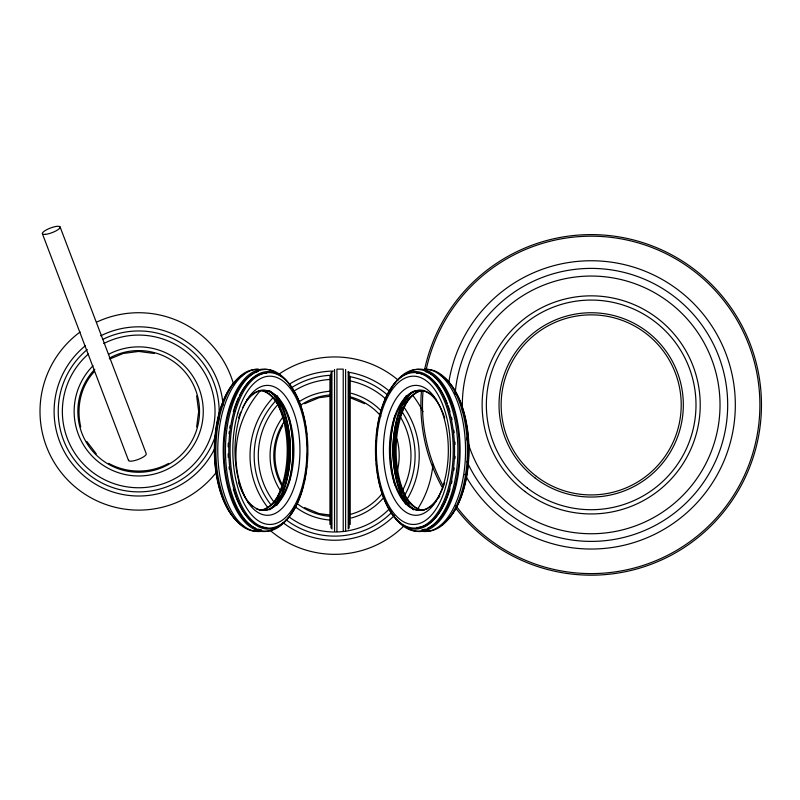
<?xml version="1.0" encoding="UTF-8"?>
<svg xmlns="http://www.w3.org/2000/svg" width="800" height="800" viewBox="0 0 800 800"><rect width="100%" height="100%" fill="white"/><g stroke="black" fill="none" stroke-linecap="round" stroke-linejoin="round"><path stroke-width="1.2" d="M196.64 426.94L198.68 411.42L196.64 395.89M282.68 425.65C272.72 443.73 272.25 466.35 282.22 484.53M94.08 371.87C80.52 386.47 76.17 407.79 80.76 426.94M109.82 359.01L123.17 353.48L138.7 351.43L154.22 353.48M304.64 403.7L319.1 397.7L329.85 396.29M168.69 463.37C150.22 473.62 127.17 473.62 108.7 463.37M329.85 515L319.1 513.59L304.64 507.6M350.16 397.7L364.62 403.7M86.75 441.41L96.28 453.83M60.11 226.98L146.26 453.77A9.48 2.45 -20.8 0 1 137.1 459.84A9.48 2.45 -20.8 0 1 128.61 459.79M42.39 233.71L128.54 460.5M350.22 376.21L350.22 524.46M349.16 372.58L349.16 528.09M348.22 371.61L348.22 529.06M345.61 369.46L345.61 531.21M343.23 531.54L343.23 369.13L336.93 369.13L336.93 531.54M334.55 369.46L334.55 531.21M331.94 371.61L331.94 529.06M331 372.58L331 528.09M329.94 376.21L329.94 524.46M109.34 358.14A60.83 60.83 0 0 1 199.33 406.52A60.83 60.83 0 0 1 118.27 468.72A60.83 60.83 0 0 1 94.83 369.27M108.52 354.35A64.55 64.55 0 0 1 203.13 407.39A64.55 64.55 0 0 1 115.87 471.8A64.55 64.55 0 0 1 93.05 365.77M103.8 343.52A76.34 76.34 0 0 1 214.99 408.9A76.34 76.34 0 0 1 108.35 481.47A76.34 76.34 0 0 1 88.35 354.04M215.75 434.61A80.47 80.47 0 0 1 94.27 478.5A80.47 80.47 0 0 1 87.28 349.52M102.81 339.4A80.47 80.47 0 0 1 218.21 423.77M215.36 447.19A84.6 84.6 0 0 1 86.71 478.15A84.6 84.6 0 0 1 85.26 345.84M100.71 335.83A84.6 84.6 0 0 1 223.07 405.29M216.62 471.99A98.7 98.7 0 0 1 68.04 480.33A98.7 98.7 0 0 1 80.1 332M96.97 321.98A98.7 98.7 0 0 1 233.71 384.7M273.82 397.78A64.95 32.48 -90 0 1 277.7 496.26M277.09 497.44A64.95 32.48 -90 0 1 273.82 502.89M256.31 531.21A80.88 40.44 90 0 1 215.89 447.99A80.88 40.44 90 0 1 258.65 369.59M303.45 485.18A78.73 39.36 90 0 1 240.97 507.27A78.73 39.36 90 0 1 249.13 381.41A78.73 39.36 90 0 1 306.73 434.66M307.14 439.46A78.73 39.36 90 0 1 307.47 446.72M307.5 452.74A78.73 39.36 90 0 1 307.14 461.22M306.73 466.01A78.73 39.36 90 0 1 304 482.84M236.49 520.5A77.75 38.88 -90 0 1 214.48 444.22A77.75 38.88 -90 0 1 242.2 375.78M243.86 526.38A78.73 39.36 -90 0 1 214.68 450.34A78.73 39.36 -90 0 1 243.86 374.29M242.65 407.89A60.02 30.01 90 0 1 286.55 411.03A60.02 30.01 90 0 1 281.85 498.39A60.02 30.01 90 0 1 238.62 482.77M238.62 417.9A60.02 30.01 90 0 1 240.73 412.11M248.9 397.4A60.02 30.01 90 0 1 292.8 442.36A60.02 30.01 90 0 1 256.37 508.85M252.49 506.52A60.02 30.01 90 0 1 248.05 502.32M246.72 399.98A60.02 30.01 90 0 1 248.05 398.35M260.72 531.4A81.2 40.6 -90 0 1 217.79 452.69A81.2 40.6 -90 0 1 258.37 369.13M274.34 528.77A81.2 40.6 90 0 1 223.23 451.51A81.2 40.6 90 0 1 273.2 371.32M288.18 517.82A80.88 40.44 -90 0 1 235.44 503.55A80.88 40.44 -90 0 1 235.44 397.12A80.88 40.44 -90 0 1 288.18 382.85M289.52 384.71A80.88 40.44 -90 0 1 291.47 387.7M292.72 389.81A80.88 40.44 -90 0 1 294.49 393.15M294.49 507.52A80.88 40.44 -90 0 1 289.52 515.97M425.26 371.55A79.63 39.81 -90 0 1 459.29 448.01A79.63 39.81 -90 0 1 427.55 528.31M425.26 529.12A79.63 39.81 -90 0 1 421.79 529.83M441.12 375.78A77.75 38.88 90 0 1 468.84 444.22A77.75 38.88 90 0 1 446.83 520.5M377.31 428.73A78.73 39.36 -90 0 1 437.92 386.09A78.73 39.36 -90 0 1 437.92 514.58A78.73 39.36 -90 0 1 377.31 471.94M377.14 470.71A78.73 39.36 -90 0 1 376.37 463.62M376.1 460.01A78.73 39.36 -90 0 1 375.81 451.54M375.81 449.13A78.73 39.36 -90 0 1 376.1 440.66M376.48 435.85A78.73 39.36 -90 0 1 377.14 429.96M388.83 393.15A80.88 40.44 90 0 1 446.02 393.15A80.88 40.44 90 0 1 446.02 507.52A80.88 40.44 90 0 1 388.83 507.52M408.98 371.9A81.2 40.6 -90 0 1 460.09 450.34A81.2 40.6 -90 0 1 408.98 528.77M424.95 369.13A81.2 40.6 90 0 1 465.53 452.69A81.2 40.6 90 0 1 422.6 531.4M416.59 373.14A77.19 38.6 90 0 1 447.21 403.34M448.07 405.68A77.19 38.6 90 0 1 450.02 411.74M451.48 417.31A77.19 38.6 90 0 1 452 419.62M453.87 430.36A77.19 38.6 90 0 1 454.16 432.64M454.96 442.04A77.19 38.6 90 0 1 455.07 444.42M455.07 456.25A77.19 38.6 90 0 1 454.96 458.63M454.16 468.03A77.19 38.6 90 0 1 453.87 470.31M452 481.05A77.19 38.6 90 0 1 451.48 483.36M450.02 488.93A77.19 38.6 90 0 1 416.59 527.53M444.7 482.77A60.02 30.01 90 0 1 399.8 495.7A60.02 30.01 90 0 1 399.8 404.97A60.02 30.01 90 0 1 444.7 417.9M405.73 504.11A69.75 34.88 -90 0 1 406.38 395.51M413.53 509.84A64.8 32.4 -90 0 1 410.16 506.46M409.44 505.6A64.8 32.4 -90 0 1 403.45 496.16M402.01 493.08A64.8 32.4 -90 0 1 399.03 485.14M399.82 413.18A64.8 32.4 -90 0 1 402.01 407.59M403.45 404.51A64.8 32.4 -90 0 1 409.44 395.07M410.16 394.21A64.8 32.4 -90 0 1 412.67 391.61M424.67 369.59A80.88 40.44 -90 0 1 467.43 447.99A80.88 40.44 -90 0 1 427.01 531.21M439.46 374.29A78.73 39.36 90 0 1 468.63 449.31A78.73 39.36 90 0 1 440.44 525.83M394.85 484.97A73.74 36.87 90 0 1 394.85 415.7M423.06 510.32A60.02 30.01 90 0 1 394.17 451.46A60.02 30.01 90 0 1 421.94 390.48M428.03 508.31A60.02 30.01 -90 0 1 390.25 450.34A60.02 30.01 -90 0 1 428.03 392.36M428.97 392.89A60.02 30.01 -90 0 1 434.42 397.4M435.27 398.35A60.02 30.01 -90 0 1 436.6 399.98M439.76 495.97A60.02 30.01 -90 0 1 438.53 497.96M436.6 500.69A60.02 30.01 -90 0 1 435.27 502.32M434.42 503.27A60.02 30.01 -90 0 1 429.9 507.18M414.14 509.5A62.48 31.24 -90 0 1 392.94 450.34A62.48 31.24 -90 0 1 414.14 391.17M409.5 502.89A64.95 32.48 90 0 1 406.23 497.44M405.62 496.26A64.95 32.48 90 0 1 405.62 404.41M406.23 403.23A64.95 32.48 90 0 1 409.5 397.78M423.88 510.32A60.02 30.01 90 0 1 394.98 451.46A60.02 30.01 90 0 1 422.76 390.48M384.33 496.84A64.55 64.55 0 0 1 351.34 518M329.82 520.02A64.55 64.55 0 0 1 294.38 506.11M279.96 489.98A64.55 64.55 0 0 1 282.69 417.32M298.28 402.3A64.55 64.55 0 0 1 329.82 391.27M351.34 393.29A64.55 64.55 0 0 1 380.28 410M396.98 438.94A64.55 64.55 0 0 1 397.28 471.2M400.74 417.48A76.34 76.34 0 0 1 403.09 489.43M388.61 509.63A76.34 76.34 0 0 1 289.16 516.97M274.07 502.12A76.34 76.34 0 0 1 278.08 404.37M293.28 391.48A76.34 76.34 0 0 1 329.66 379.47M349.54 380.78A76.34 76.34 0 0 1 385.91 399.1M402.4 412.26A80.47 80.47 0 0 1 404.32 495.88M391.53 512.55A80.47 80.47 0 0 1 286.14 519.86M271.17 505.12A80.47 80.47 0 0 1 275.18 401.42M291.24 387.88A80.47 80.47 0 0 1 330.94 375.26M350.65 376.79A80.47 80.47 0 0 1 387.93 395.37M403.94 407.14A84.6 84.6 0 0 1 407.89 497.94M394.45 515.46A84.6 84.6 0 0 1 283.13 522.76M267.52 507.15A84.6 84.6 0 0 1 273.11 397.58M289.2 384.29A84.6 84.6 0 0 1 333.41 371.06M348.12 372.13A84.6 84.6 0 0 1 389.96 391.66M432.95 464.23A98.7 98.7 0 0 1 417.55 509.17M403.55 526.29A98.7 98.7 0 0 1 270.23 530.44M245.19 497.38A98.7 98.7 0 0 1 239.3 481.19M238.99 480.01A98.7 98.7 0 0 1 260.65 390.32M279.05 374.08A98.7 98.7 0 0 1 398.09 380.05M413.31 396.06A98.7 98.7 0 0 1 423 411.69M382.51 493.16A60.83 60.83 0 0 1 350.37 514.4M329.75 516.28A60.83 60.83 0 0 1 297.11 503.53M281.95 486.06A60.83 60.83 0 0 1 283.87 422.12M300.09 405.58A60.83 60.83 0 0 1 329.75 395.01M350.37 396.89A60.83 60.83 0 0 1 380.96 416.22M276.94 395.51A69.75 34.88 -90 0 1 276.94 505.16M260.56 390.48A60.02 30.01 90 0 1 288.34 451.46A60.02 30.01 90 0 1 259.44 510.32M266.73 527.53A77.19 38.6 -90 0 1 233.3 488.93M229.3 469.17A77.19 38.6 -90 0 1 229.03 466.87M228.3 457.44A77.19 38.6 -90 0 1 228.17 453.88M228.17 446.79A77.19 38.6 -90 0 1 228.3 443.23M229.03 433.8A77.19 38.6 -90 0 1 229.3 431.5M229.79 427.95A77.19 38.6 -90 0 1 230.18 425.54M233.3 411.74A77.19 38.6 -90 0 1 238.44 397.82M239.44 395.75A77.19 38.6 -90 0 1 266.73 373.14M261.52 529.83A79.63 39.81 -90 0 1 258.05 529.12M255.77 528.31A79.63 39.81 -90 0 1 224.03 452.64A79.63 39.81 -90 0 1 253.52 373.42M254.64 372.86A79.63 39.81 -90 0 1 258.05 371.55M261.38 390.48A60.02 30.01 -90 0 1 289.15 451.46A60.02 30.01 -90 0 1 260.26 510.32M269.18 391.17A62.48 31.24 90 0 1 290.38 450.34A62.48 31.24 90 0 1 269.18 509.5M269.79 390.83A64.8 32.4 -90 0 1 273.15 394.21M274.59 395.98A64.8 32.4 -90 0 1 280.84 406.54M283.5 487.49A64.8 32.4 -90 0 1 282.22 490.9M279.86 496.16A64.8 32.4 -90 0 1 273.88 505.6M273.15 506.46A64.8 32.4 -90 0 1 269.79 509.84M289.05 417.99A73.74 36.87 90 0 1 289.05 482.68M424.66 369.29A170.28 170.28 0 0 1 664.61 251.26A170.28 170.28 0 0 1 723.47 512.11A170.28 170.28 0 0 1 456.08 508.55M441.88 486.78A170.28 170.28 0 0 1 421.44 391.24M448.78 382.49A144.15 144.15 0 0 1 655.19 275.74A144.15 144.15 0 0 1 695.23 504.65A144.15 144.15 0 0 1 464.84 474.3M455.09 394.39A136.49 136.49 0 0 1 648.34 280.94A136.49 136.49 0 0 1 687.52 501.58A136.49 136.49 0 0 1 467.02 461.61M426.19 369.62A168.72 168.72 0 0 1 664.66 253.02A168.72 168.72 0 0 1 721.22 512.38A168.72 168.72 0 0 1 455.86 505.66M442.66 484.94A168.72 168.72 0 0 1 423.11 390.14M462.52 411.79A128.84 128.84 0 0 1 641.61 286.33A128.84 128.84 0 0 1 675.43 502.37A128.84 128.84 0 0 1 466.56 437.63M235.3 411.46A77.75 38.88 90 0 0 268.96 528.09A77.75 38.88 90 0 0 302.63 411.46A77.75 38.88 90 0 0 235.3 411.46M239.34 417.86A64.95 32.48 90 0 0 267.47 515.29A64.95 32.48 90 0 0 295.59 417.86A64.95 32.48 90 0 0 239.34 417.86M438.82 496.26A64.95 32.48 -90 0 0 424.26 387.6A64.95 32.48 -90 0 0 384.48 467.15A64.95 32.48 -90 0 0 438.82 496.26M381.34 413.27A74.13 37.06 90 0 0 413.44 524.46A74.13 37.06 90 0 0 445.54 413.27A74.13 37.06 90 0 0 381.34 413.27M441.84 505.31A77.75 38.88 -90 0 0 424.42 375.23A77.75 38.88 -90 0 0 376.8 470.46A77.75 38.88 -90 0 0 441.84 505.31M237.78 413.27A74.13 37.06 90 0 0 269.88 524.46A74.13 37.06 90 0 0 301.98 413.27A74.13 37.06 90 0 0 237.78 413.27M45.6 234.34A9.48 2.45 -20.8 0 0 60.03 227.69A9.48 2.45 -20.8 0 0 48.11 229A9.48 2.45 -20.8 0 0 45.6 234.34M524.79 491.4A109.04 109.04 0 0 0 699.29 419.13A109.04 109.04 0 0 0 549.45 304.15A109.04 109.04 0 0 0 524.79 491.4M527.37 488.05A104.82 104.82 0 0 0 695.1 418.57A104.82 104.82 0 0 0 551.06 308.05A104.82 104.82 0 0 0 527.37 488.05M535.08 478A92.15 92.15 0 0 0 682.54 416.92A92.15 92.15 0 0 0 555.91 319.76A92.15 92.15 0 0 0 535.08 478M536.36 476.32A90.04 90.04 0 0 0 680.44 416.65A90.04 90.04 0 0 0 556.72 321.71A90.04 90.04 0 0 0 536.36 476.32"/></g></svg>
